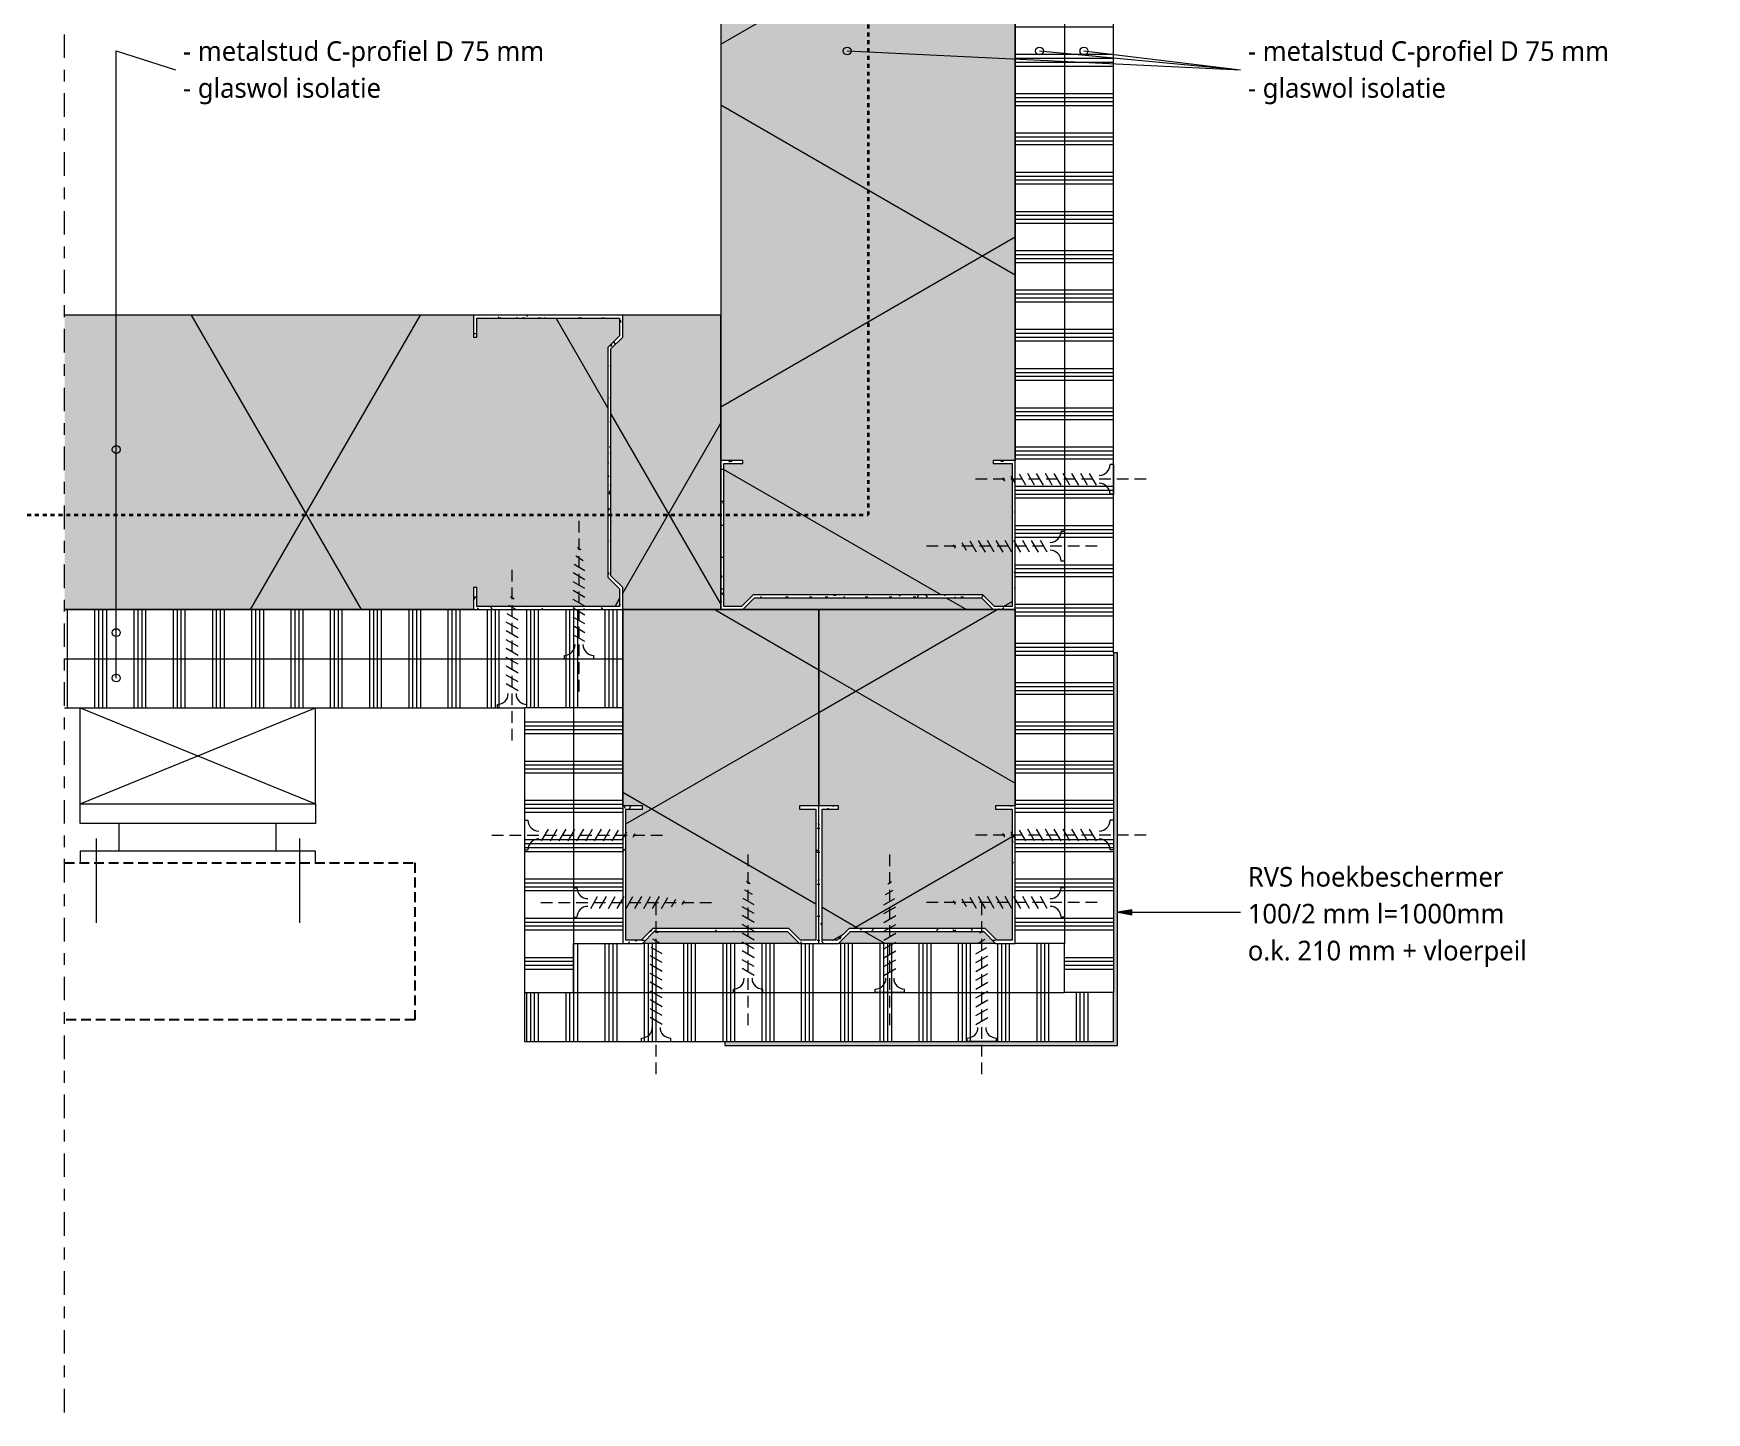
# Model space of a CAD drawing. Header units: millimetres. Extents: x 32900 to 38291, y -18988 to 4133.
# Drawn here: x 33278.3 to 33704.5, y -7268.9 to -6917.7 of the extents above; entities that cross this region are included whole.
import ezdxf

# ---------------------------------------------------------------- set-up
doc = ezdxf.new("R2010")
doc.units = ezdxf.units.MM
for name, pattern in [('MV_30_min', [2, 1, -1]), ('MV_center', [15, 6, -3, 3, -3]), ('MV_hidden', [3.75, 2.5, -1.25]), ('MV_hidden_2', [4.5, 3, -1.5])]:
    doc.linetypes.add(name, pattern=pattern)
for name, color, linetype, lineweight in [('A-ANNO-NOTE', 131, 'Continuous', 18), ('A-DETL', 90, 'Continuous', 13), ('A-DETL-GENF', 92, 'Continuous', 18), ('A-DETL-THIN', 151, 'Continuous', 18)]:
    doc.layers.add(name, color=color, linetype=linetype, lineweight=lineweight)
doc.styles.add('Segoe UI', font='segoeui.ttf', dxfattribs={"height": 5})
pattern_1 = [(90, (4, 0), (-10, 6e-16), []), (90, (5, 0), (-10, 6e-16), []), (90, (6, 0), (-10, 6e-16), []), (90, (7, 0), (-10, 6e-16), [])]
pattern_2 = [(0, (0, 4), (0, 10), []), (0, (0, 5), (0, 10), []), (0, (0, 6), (0, 10), []), (0, (0, 7), (0, 10), [])]
pattern_3 = [(0, (0, 0), (8.128, 2.032), [0.67056, -5.425, 0.67056, -5.425, -32.512]), (0, (0, 0), (8.128, 2.032), [-12.192, 0.67056, -11.521, 0.67056, -5.425, -14.224]), (0, (0, 0), (8.128, 2.032), [-30.48, 0.67056, -3.393, 0.67056, -9.489]), (120, (3.048, 1.016), (-5.82376362, 6.02305448), [0.67056, -5.425, 0.67056, -5.425, -32.512]), (120, (3.048, 1.016), (-5.82376362, 6.02305448), [-12.192, 0.67056, -11.521, 0.67056, -5.425, -14.224]), (120, (3.048, 1.016), (-5.82376362, 6.02305448), [-30.48, 0.67056, -3.393, 0.67056, -9.489]), (240, (4.064, 5.08), (-2.30423638, -8.05505448), [0.67056, -5.425, 0.67056, -5.425, -32.512]), (240, (4.064, 5.08), (-2.30423638, -8.05505448), [-12.192, 0.67056, -11.521, 0.67056, -5.425, -14.224]), (240, (4.064, 5.08), (-2.30423638, -8.05505448), [-30.48, 0.67056, -3.393, 0.67056, -9.489])]

# ---------------------------------------------------------------- blocks, each defined once
blk = doc.blocks.new('42 isolatie - Type 1-3789020-Details ziekenhuis Utiliteitsgebouw')
at = {"layer": 'A-DETL-GENF'}
h = blk.add_hatch(color=256, dxfattribs=at)
h.paths.add_polyline_path([(0.28, 22.83), (0.28, 5.8), (3.28, 8.8), (3.28, 42.8), (0.28, 45.8), (0.28, 42.8)])
h.paths.add_polyline_path([(1.08, 50), (1.08, 46.13), (4.08, 43.13), (4.08, 8.47), (1.08, 5.47), (1.08, 1.6), (34.48, 1.6), (34.48, 5.8), (35.28, 5.8), (35.28, 0.8), (85.28, 0.8), (85.28, 50.8), (35.28, 50.8), (35.28, 45.8), (34.48, 45.8), (34.48, 50), (4.08, 50)])
at = {"layer": 'A-DETL-GENF', "lineweight": 13}
h = blk.add_hatch(dxfattribs=at)
h.set_pattern_fill('FP_16', color=256, style=0, pattern_type=2)
h.set_pattern_definition([(60, (0, 0), (-45.033, 26), []), (120, (0, 0), (-45.033, -26), [])])
h.paths.add_polyline_path([(0.28, 22.83), (0.28, 5.8), (3.28, 8.8), (3.28, 42.8), (0.28, 45.8), (0.28, 42.8)])
h.paths.add_polyline_path([(1.08, 46.13), (4.08, 43.13), (4.08, 8.47), (1.08, 5.47), (1.08, 1.6), (34.48, 1.6), (34.48, 5.8), (35.28, 5.8), (35.28, 0.8), (85.28, 0.8), (85.28, 50.8), (35.28, 50.8), (35.28, 45.8), (34.48, 45.8), (34.48, 50), (1.08, 50)])
at = {"layer": 'A-DETL-GENF'}
for p, q in [((85.28, 50.8), (35.28, 50.8)), ((85.28, 25.8), (85.28, 50.8)), ((0.28, 45.8), (0.28, 5.8)), ((85.28, 20.2), (85.28, 25.8)), ((0.28, 22.83), (0.28, 5.8)), ((85.28, 20.2), (85.28, 22.83)), ((85.28, 0.8), (85.28, 20.2)), ((85.28, 0.8), (85.28, 20.2)), ((35.28, 0.8), (85.28, 0.8))]:
    blk.add_line(p, q, dxfattribs=at)
blk = doc.blocks.new('42 isolatie - Type 1-3789019-Details ziekenhuis Utiliteitsgebouw')
at = {"layer": 'A-DETL-GENF'}
h = blk.add_hatch(color=256, dxfattribs=at)
h.paths.add_polyline_path([(0.28, -8.8), (0.28, -45.8), (3.28, -42.8), (3.28, -8.8), (0.28, -5.8)])
h.paths.add_polyline_path([(1.08, -50), (34.48, -50), (34.48, -45.8), (35.28, -45.8), (35.28, -50.8), (85.28, -50.8), (85.28, -0.8), (35.28, -0.8), (35.28, -5.8), (34.48, -5.8), (34.48, -1.6), (1.08, -1.6), (1.08, -5.47), (4.08, -8.47), (4.08, -43.13), (1.08, -46.13)])
at = {"layer": 'A-DETL-GENF', "lineweight": 13}
h = blk.add_hatch(dxfattribs=at)
h.set_pattern_fill('FP_15', color=256, style=0, pattern_type=2)
h.set_pattern_definition([(300, (0, 0), (-45.033, -26), []), (240, (0, 0), (-45.033, 26), [])])
h.paths.add_polyline_path([(0.28, -5.8), (0.28, -45.8), (3.28, -42.8), (3.28, -8.8), (1.08, -6.6)])
h.paths.add_polyline_path([(1.08, -50), (34.48, -50), (34.48, -45.8), (35.28, -45.8), (35.28, -50.8), (85.28, -50.8), (85.28, -0.8), (35.28, -0.8), (35.28, -5.8), (34.48, -5.8), (34.48, -1.6), (1.08, -1.6), (1.08, -5.47), (4.08, -8.47), (4.08, -43.13), (1.08, -46.13)])
at = {"layer": 'A-DETL-GENF'}
for p, q in [((85.28, -0.8), (35.28, -0.8)), ((85.28, -0.8), (35.28, -0.8)), ((85.28, -45.2), (85.28, -0.8)), ((85.28, -50.8), (85.28, -45.2)), ((35.28, -50.8), (85.28, -50.8)), ((35.28, -50.8), (85.28, -50.8))]:
    blk.add_line(p, q, dxfattribs=at)
blk = doc.blocks.new('42 isolatie - Type 1-3788376-Details ziekenhuis Utiliteitsgebouw')
at = {"layer": 'A-DETL-GENF'}
h = blk.add_hatch(color=256, dxfattribs=at)
h.paths.add_polyline_path([(15.28, 0.8), (119.45, 0.8), (119.45, 6.4), (120.25, 6.4), (120.25, 1.6), (156.65, 1.6), (156.65, 6.07), (153.65, 9.07), (153.65, 67.53), (156.65, 70.53), (156.65, 75), (120.25, 75), (120.25, 70.2), (119.45, 70.2), (119.45, 75.8), (15.28, 75.8), (15.28, 1.6)])
h.paths.add_polyline_path([(157.45, 0.8), (182.45, 0.8), (182.45, 75.8), (157.45, 75.8), (157.45, 70.2), (154.45, 67.2), (154.45, 9.4), (157.45, 6.4), (157.45, 1.6)])
at = {"layer": 'A-DETL-GENF', "lineweight": 13}
h = blk.add_hatch(dxfattribs=at)
h.set_pattern_fill('FP_4', color=256, style=0, pattern_type=2)
h.set_pattern_definition([(60, (0, 0), (-69.282, 40), []), (120, (0, 0), (-69.282, -40), [])])
h.paths.add_polyline_path([(15.28, 0.8), (119.45, 0.8), (119.45, 6.4), (120.25, 6.4), (120.25, 1.6), (156.65, 1.6), (156.65, 6.07), (153.65, 9.07), (153.65, 67.53), (156.65, 70.53), (156.65, 75), (120.25, 75), (120.25, 70.2), (119.45, 70.2), (119.45, 75.8), (15.28, 75.8), (15.28, 1.6)])
h.paths.add_polyline_path([(157.45, 0.8), (182.45, 0.8), (182.45, 75.8), (157.45, 75.8), (157.45, 70.2), (154.45, 67.2), (154.45, 9.4), (157.45, 6.4), (157.45, 1.6)])
at = {"layer": 'A-DETL-GENF'}
for p, q in [((119.45, 75.8), (15.28, 75.8)), ((119.45, 75.8), (15.28, 75.8)), ((182.45, 75.8), (157.45, 75.8)), ((182.45, 75.8), (157.45, 75.8)), ((182.45, 38.8), (182.45, 75.8)), ((182.45, 0.8), (182.45, 38.8)), ((15.28, 0.8), (119.45, 0.8)), ((157.45, 0.8), (182.45, 0.8)), ((157.45, 0.8), (182.45, 0.8))]:
    blk.add_line(p, q, dxfattribs=at)
blk = doc.blocks.new('42 isolatie - Type 1-3788542-Details ziekenhuis Utiliteitsgebouw')
at = {"layer": 'A-DETL-GENF'}
h = blk.add_hatch(color=256, dxfattribs=at)
h.paths.add_polyline_path([(0.28, -9.4), (0.28, -70.2), (3.28, -67.2), (3.28, -9.4), (0.28, -6.4)])
h.paths.add_polyline_path([(1.08, -70.53), (1.08, -75), (37.48, -75), (37.48, -70.2), (38.28, -70.2), (38.28, -75.8), (252.28, -75.8), (252.28, -70.2), (253.08, -70.2), (253.08, -75), (289.48, -75), (289.48, -70.53), (286.48, -67.53), (286.48, -9.07), (289.48, -6.07), (289.48, -1.6), (253.08, -1.6), (253.08, -6.4), (252.28, -6.4), (252.28, -0.8), (38.28, -0.8), (38.28, -6.4), (37.48, -6.4), (37.48, -1.6), (1.08, -1.6), (1.08, -6.07), (4.08, -9.07), (4.08, -67.53), (1.41, -70.2)])
h.paths.add_polyline_path([(287.28, -67.2), (290.28, -70.2), (290.28, -6.4), (287.28, -9.4), (287.28, -55.68)])
at = {"layer": 'A-DETL-GENF', "lineweight": 13}
h = blk.add_hatch(dxfattribs=at)
h.set_pattern_fill('FP_3', color=256, style=0, pattern_type=2)
h.set_pattern_definition([(300, (0, 0), (-69.282, -40), []), (240, (0, 0), (-69.282, 40), [])])
h.paths.add_polyline_path([(0.28, -6.4), (0.28, -70.2), (3.28, -67.2), (3.28, -9.4), (1.08, -7.2)])
h.paths.add_polyline_path([(1.08, -70.53), (1.08, -75), (37.48, -75), (37.48, -70.2), (38.28, -70.2), (38.28, -75.8), (252.28, -75.8), (252.28, -70.2), (253.08, -70.2), (253.08, -75), (289.48, -75), (289.48, -70.53), (286.48, -67.53), (286.48, -9.07), (289.48, -6.07), (289.48, -1.6), (253.08, -1.6), (253.08, -6.4), (252.28, -6.4), (252.28, -0.8), (38.28, -0.8), (38.28, -6.4), (37.48, -6.4), (37.48, -1.6), (1.08, -1.6), (1.08, -6.07), (4.08, -9.07), (4.08, -67.53), (1.41, -70.2)])
h.paths.add_polyline_path([(287.28, -67.2), (290.28, -70.2), (290.28, -6.4), (287.28, -9.4), (287.28, -55.68)])
at = {"layer": 'A-DETL-GENF'}
for p, q in [((252.28, -0.8), (38.28, -0.8)), ((252.28, -0.8), (38.28, -0.8)), ((0.28, -6.4), (0.28, -70.2)), ((0.28, -6.4), (0.28, -70.2)), ((290.28, -55.68), (290.28, -35.8)), ((38.28, -75.8), (252.28, -75.8))]:
    blk.add_line(p, q, dxfattribs=at)
blk = doc.blocks.new('NLRS_00_DI_maskeer - Type 1-4288905-Details ziekenhuis Utiliteitsgebouw')
at = {"layer": 'A-DETL-GENF', "linetype": 'MV_center'}
blk.add_line((510, 0), (-100, 0), dxfattribs=at)

msp = doc.modelspace()

# ---------------------------------------------------------------- hatches: boundary and pattern name
at = {"layer": 'A-ANNO-NOTE'}
msp.add_hatch(color=256, dxfattribs=at).paths.add_polyline_path([(33554.58, -7141.52), (33558.18, -7142.16), (33558.18, -7140.89)])
at = {"layer": 'A-DETL-GENF', "lineweight": 13}
h = msp.add_hatch(dxfattribs=at)
h.set_pattern_fill('FP_12', color=254, style=0, pattern_type=2)
h.set_pattern_definition(pattern_2)
h.paths.add_polyline_path([(33540.95, -7149.42), (33540.95, -6774.42), (33528.45, -6774.42), (33528.45, -7149.42)])
h = msp.add_hatch(dxfattribs=at)
h.set_pattern_fill('FP_12', color=254, style=0, pattern_type=2)
h.set_pattern_definition(pattern_2)
h.paths.add_polyline_path([(33553.45, -7161.92), (33553.45, -6774.42), (33540.95, -6774.42), (33540.95, -7161.92)])
h = msp.add_hatch(dxfattribs=at)
h.set_pattern_fill('FP_6', color=254, style=0, pattern_type=2)
h.set_pattern_definition(pattern_3)
h.paths.add_polyline_path([(33390.45, -7064.42), (33428.45, -7064.42), (33428.45, -7058.82), (33425.45, -7055.82), (33425.45, -6998.02), (33428.45, -6995.02), (33428.45, -6989.42), (33390.45, -6989.42), (33390.45, -6995.02), (33391.25, -6995.02), (33391.25, -6990.22), (33427.65, -6990.22), (33427.65, -6994.68), (33424.65, -6997.68), (33424.65, -7056.15), (33427.65, -7059.15), (33427.65, -7063.62), (33391.25, -7063.62), (33391.25, -7058.82), (33390.45, -7058.82)])
h = msp.add_hatch(dxfattribs=at)
h.set_pattern_fill('FP_6', color=254, style=0, pattern_type=2)
h.set_pattern_definition(pattern_3)
h.paths.add_polyline_path([(33459.05, -7064.42), (33462.05, -7061.42), (33519.85, -7061.42), (33522.85, -7064.42), (33528.45, -7064.42), (33528.45, -7026.42), (33522.85, -7026.42), (33522.85, -7027.22), (33527.65, -7027.22), (33527.65, -7063.62), (33523.18, -7063.62), (33520.18, -7060.62), (33461.72, -7060.62), (33458.72, -7063.62), (33454.25, -7063.62), (33454.25, -7027.22), (33459.05, -7027.22), (33459.05, -7026.42), (33453.45, -7026.42), (33453.45, -7064.42), (33456.42, -7064.42)])
h = msp.add_hatch(dxfattribs=at)
h.set_pattern_fill('FP_2', color=254, style=0, pattern_type=2)
h.set_pattern_definition(pattern_1)
h.paths.add_polyline_path([(33286.28, -7076.92), (33428.45, -7076.92), (33428.45, -7064.42), (33286.28, -7064.42)])
h = msp.add_hatch(dxfattribs=at)
h.set_pattern_fill('FP_2', color=254, style=0, pattern_type=2)
h.set_pattern_definition(pattern_1)
h.paths.add_polyline_path([(33286.28, -7089.42), (33428.45, -7089.42), (33428.45, -7076.92), (33286.28, -7076.92)])
at = {"layer": 'A-DETL-GENF'}
msp.add_hatch(color=9, dxfattribs=at).paths.add_polyline_path([(33454.45, -7175.42), (33554.45, -7175.42), (33554.45, -7075.42), (33553.45, -7075.42), (33553.45, -7174.42), (33454.45, -7174.42)])
at = {"layer": 'A-DETL-GENF', "lineweight": 13}
h = msp.add_hatch(dxfattribs=at)
h.set_pattern_fill('FP_12', color=254, style=0, pattern_type=2)
h.set_pattern_definition(pattern_2)
h.paths.add_polyline_path([(33415.95, -7161.92), (33415.95, -7089.42), (33403.45, -7089.42), (33403.45, -7161.92)])
h = msp.add_hatch(dxfattribs=at)
h.set_pattern_fill('FP_12', color=254, style=0, pattern_type=2)
h.set_pattern_definition(pattern_2)
h.paths.add_polyline_path([(33428.45, -7149.42), (33428.45, -7089.42), (33415.95, -7089.42), (33415.95, -7149.42)])
h = msp.add_hatch(dxfattribs=at)
h.set_pattern_fill('FP_6', color=254, style=0, pattern_type=2)
h.set_pattern_definition(pattern_3)
h.paths.add_polyline_path([(33433.45, -7149.42), (33436.45, -7146.42), (33470.45, -7146.42), (33473.45, -7149.42), (33478.45, -7149.42), (33478.45, -7114.42), (33473.45, -7114.42), (33473.45, -7115.22), (33477.65, -7115.22), (33477.65, -7148.62), (33473.78, -7148.62), (33470.78, -7145.62), (33436.12, -7145.62), (33433.12, -7148.62), (33429.25, -7148.62), (33429.25, -7115.22), (33433.45, -7115.22), (33433.45, -7114.42), (33428.45, -7114.42), (33428.45, -7149.42)])
h = msp.add_hatch(dxfattribs=at)
h.set_pattern_fill('FP_6', color=254, style=0, pattern_type=2)
h.set_pattern_definition(pattern_3)
h.paths.add_polyline_path([(33483.45, -7149.42), (33486.45, -7146.42), (33520.45, -7146.42), (33523.45, -7149.42), (33528.45, -7149.42), (33528.45, -7114.42), (33523.45, -7114.42), (33523.45, -7115.22), (33527.65, -7115.22), (33527.65, -7148.62), (33523.78, -7148.62), (33520.78, -7145.62), (33486.12, -7145.62), (33483.12, -7148.62), (33479.25, -7148.62), (33479.25, -7115.22), (33483.45, -7115.22), (33483.45, -7114.42), (33478.45, -7114.42), (33478.45, -7149.42)])
h = msp.add_hatch(dxfattribs=at)
h.set_pattern_fill('FP_2', color=254, style=0, pattern_type=2)
h.set_pattern_definition(pattern_1)
h.paths.add_polyline_path([(33470.45, -7161.92), (33540.95, -7161.92), (33540.95, -7149.42), (33415.95, -7149.42), (33415.95, -7161.92), (33456.42, -7161.92)])
h = msp.add_hatch(dxfattribs=at)
h.set_pattern_fill('FP_2', color=254, style=0, pattern_type=2)
h.set_pattern_definition(pattern_1)
h.paths.add_polyline_path([(33403.45, -7174.42), (33553.45, -7174.42), (33553.45, -7161.92), (33403.45, -7161.92)])

# ---------------------------------------------------------------- linework, layer by layer
at = {"layer": 'A-ANNO-NOTE'}
for p, q in [((33299.43, -6922.15), (33314.51, -6926.99)), ((33299.43, -7023.65), (33299.43, -6922.15)), ((33299.43, -6922.15), (33314.51, -6926.99)), ((33299.43, -7070.28), (33299.43, -6922.15)), ((33299.43, -6922.15), (33314.51, -6926.99)), ((33299.43, -7081.84), (33299.43, -6922.15)), ((33485.64, -6922.15), (33585.79, -6926.99)), ((33534.62, -6922.15), (33585.79, -6926.99)), ((33545.94, -6922.15), (33585.79, -6926.99)), ((33558.18, -7140.89), (33554.58, -7141.52)), ((33554.58, -7141.52), (33558.18, -7142.16)), ((33554.58, -7141.52), (33585.79, -7141.52)), ((33558.18, -7142.16), (33558.18, -7140.89))]:
    msp.add_line(p, q, dxfattribs=at)
for centre in [(33485.64, -6922.15), (33534.62, -6922.15), (33545.94, -6922.15), (33299.43, -7023.65), (33299.43, -7070.28), (33299.43, -7081.84)]:
    msp.add_circle(centre, 1, dxfattribs=at)
at = {"layer": 'A-DETL', "linetype": 'MV_30_min', "lineweight": 35}
for p in [(33490.95, -6749.42), (33138.72, -7040.27)]:
    msp.add_line(p, (33490.95, -7040.27), dxfattribs=at)
at = {"layer": 'A-DETL'}
for p, q in [((33553.45, -7027.49), (33552.6, -7027.49)), ((33553.45, -7027.49), (33553.45, -7034.99)), ((33525.76, -7031.75), (33525.24, -7030.84)), ((33528.49, -7032.32), (33527.38, -7030.4)), ((33531.1, -7032.74), (33529.49, -7029.95)), ((33533.35, -7032.74), (33531.62, -7029.74)), ((33535.6, -7032.74), (33533.87, -7029.74)), ((33537.85, -7032.74), (33536.12, -7029.74)), ((33540.1, -7032.74), (33538.37, -7029.74)), ((33542.35, -7032.74), (33540.62, -7029.74)), ((33544.6, -7032.74), (33542.87, -7029.74)), ((33546.85, -7032.74), (33545.12, -7029.74)), ((33549.1, -7032.74), (33547.37, -7029.74)), ((33553.45, -7034.99), (33552.6, -7034.99)), ((33540.95, -7044.55), (33540.1, -7044.55)), ((33540.95, -7044.55), (33540.95, -7052.05)), ((33417.84, -7049.23), (33416.94, -7048.71)), ((33513.26, -7048.8), (33512.74, -7047.9)), ((33515.99, -7049.37), (33514.88, -7047.45)), ((33518.6, -7049.8), (33516.99, -7047.01)), ((33520.85, -7049.8), (33519.12, -7046.8)), ((33523.1, -7049.8), (33521.37, -7046.8)), ((33525.35, -7049.8), (33523.62, -7046.8)), ((33527.6, -7049.8), (33525.87, -7046.8)), ((33529.85, -7049.8), (33528.12, -7046.8)), ((33532.1, -7049.8), (33530.37, -7046.8)), ((33534.35, -7049.8), (33532.62, -7046.8)), ((33536.6, -7049.8), (33534.87, -7046.8)), ((33418.83, -7054.57), (33416.05, -7052.96)), ((33418.41, -7051.96), (33416.49, -7050.85)), ((33540.95, -7052.05), (33540.1, -7052.05)), ((33418.83, -7056.82), (33415.83, -7055.08)), ((33418.83, -7059.07), (33415.83, -7057.33)), ((33400.79, -7061.73), (33399.88, -7061.21)), ((33418.83, -7061.32), (33415.83, -7059.58)), ((33418.83, -7063.57), (33415.83, -7061.83)), ((33401.78, -7067.07), (33398.99, -7065.46)), ((33401.36, -7064.46), (33399.43, -7063.35)), ((33418.83, -7065.82), (33415.83, -7064.08)), ((33418.83, -7068.07), (33415.83, -7066.33)), ((33401.78, -7069.32), (33398.78, -7067.58)), ((33401.78, -7071.57), (33398.78, -7069.83)), ((33418.83, -7070.32), (33415.83, -7068.58)), ((33401.78, -7073.82), (33398.78, -7072.08)), ((33401.78, -7076.07), (33398.78, -7074.33)), ((33418.83, -7072.57), (33415.83, -7070.83)), ((33401.78, -7078.32), (33398.78, -7076.58)), ((33401.78, -7080.57), (33398.78, -7078.83)), ((33413.58, -7076.92), (33413.58, -7076.07)), ((33413.58, -7076.92), (33421.08, -7076.92)), ((33421.08, -7076.92), (33421.08, -7076.07)), ((33401.78, -7082.82), (33398.78, -7081.08)), ((33401.78, -7085.07), (33398.78, -7083.33)), ((33290.2, -7113.92), (33290.2, -7089.42)), ((33290.2, -7113.92), (33350.2, -7089.42)), ((33290.2, -7089.42), (33350.2, -7113.92)), ((33350.2, -7113.92), (33350.2, -7089.42)), ((33396.53, -7089.42), (33396.53, -7088.57)), ((33396.53, -7089.42), (33403.45, -7089.42)), ((33404.03, -7089.42), (33404.03, -7088.57)), ((33290.2, -7118.92), (33290.2, -7113.92)), ((33290.2, -7113.92), (33350.2, -7113.92)), ((33350.2, -7113.92), (33350.2, -7118.92)), ((33350.2, -7118.92), (33290.2, -7118.92)), ((33300.2, -7125.92), (33300.2, -7118.92)), ((33340.2, -7125.92), (33340.2, -7118.92)), ((33403.45, -7118.09), (33403.45, -7125.59)), ((33403.45, -7118.09), (33404.3, -7118.09)), ((33407.8, -7123.34), (33409.53, -7120.34)), ((33410.05, -7123.34), (33411.78, -7120.34)), ((33412.3, -7123.34), (33414.03, -7120.34)), ((33414.55, -7123.34), (33416.28, -7120.34)), ((33416.8, -7123.34), (33418.53, -7120.34)), ((33419.05, -7123.34), (33420.78, -7120.34)), ((33421.3, -7123.34), (33423.03, -7120.34)), ((33423.55, -7123.34), (33425.28, -7120.34)), ((33425.8, -7123.34), (33427.41, -7120.56)), ((33428.4, -7122.92), (33429.51, -7121)), ((33431.13, -7122.35), (33431.65, -7121.45)), ((33525.76, -7122.35), (33525.24, -7121.45)), ((33528.49, -7122.92), (33527.38, -7121)), ((33531.1, -7123.34), (33529.49, -7120.56)), ((33533.35, -7123.34), (33531.62, -7120.34)), ((33535.6, -7123.34), (33533.87, -7120.34)), ((33537.85, -7123.34), (33536.12, -7120.34)), ((33540.1, -7123.34), (33538.37, -7120.34)), ((33542.35, -7123.34), (33540.62, -7120.34)), ((33544.6, -7123.34), (33542.87, -7120.34)), ((33546.85, -7123.34), (33545.12, -7120.34)), ((33549.1, -7123.34), (33547.37, -7120.34)), ((33553.45, -7118.09), (33552.6, -7118.09)), ((33553.45, -7118.09), (33553.45, -7125.59)), ((33350.2, -7125.92), (33290.2, -7125.92)), ((33290.2, -7125.92), (33290.2, -7128.92)), ((33294.3, -7122.7), (33294.3, -7144.21)), ((33346.1, -7122.7), (33346.1, -7144.21)), ((33350.2, -7128.92), (33350.2, -7125.92)), ((33403.45, -7125.59), (33404.3, -7125.59)), ((33553.45, -7125.59), (33552.6, -7125.59)), ((33460.9, -7134.23), (33460, -7133.71)), ((33495.99, -7134.23), (33496.9, -7133.71)), ((33415.95, -7135.27), (33415.95, -7142.77)), ((33415.95, -7135.27), (33416.8, -7135.27)), ((33420.3, -7140.52), (33422.03, -7137.52)), ((33422.55, -7140.52), (33424.28, -7137.52)), ((33424.8, -7140.52), (33426.53, -7137.52)), ((33427.05, -7140.52), (33428.78, -7137.52)), ((33429.3, -7140.52), (33431.03, -7137.52)), ((33431.55, -7140.52), (33433.28, -7137.52)), ((33433.8, -7140.52), (33435.53, -7137.52)), ((33436.05, -7140.52), (33437.78, -7137.52)), ((33438.3, -7140.52), (33439.91, -7137.74)), ((33440.9, -7140.1), (33442.01, -7138.18)), ((33443.63, -7139.53), (33444.15, -7138.63)), ((33461.9, -7139.57), (33459.11, -7137.96)), ((33461.48, -7136.96), (33459.55, -7135.85)), ((33495, -7139.57), (33497.79, -7137.96)), ((33495.42, -7136.96), (33497.35, -7135.85)), ((33513.26, -7139.53), (33512.74, -7138.63)), ((33515.99, -7140.1), (33514.88, -7138.18)), ((33518.6, -7140.52), (33516.99, -7137.74)), ((33520.85, -7140.52), (33519.12, -7137.52)), ((33523.1, -7140.52), (33521.37, -7137.52)), ((33525.35, -7140.52), (33523.62, -7137.52)), ((33527.6, -7140.52), (33525.87, -7137.52)), ((33529.85, -7140.52), (33528.12, -7137.52)), ((33532.1, -7140.52), (33530.37, -7137.52)), ((33534.35, -7140.52), (33532.62, -7137.52)), ((33536.6, -7140.52), (33534.87, -7137.52)), ((33540.95, -7135.27), (33540.1, -7135.27)), ((33540.95, -7135.27), (33540.95, -7142.77)), ((33415.95, -7142.77), (33416.8, -7142.77)), ((33461.9, -7141.82), (33458.9, -7140.08)), ((33461.9, -7144.07), (33458.9, -7142.33)), ((33495, -7141.82), (33498, -7140.08)), ((33495, -7144.07), (33498, -7142.33)), ((33540.95, -7142.77), (33540.1, -7142.77)), ((33437.47, -7146.73), (33436.57, -7146.21)), ((33461.9, -7146.32), (33458.9, -7144.58)), ((33461.9, -7148.57), (33458.9, -7146.83)), ((33495, -7146.32), (33498, -7144.58)), ((33495, -7148.57), (33498, -7146.83)), ((33519.42, -7146.73), (33520.33, -7146.21)), ((33438.47, -7152.07), (33435.68, -7150.46)), ((33438.05, -7149.46), (33436.12, -7148.35)), ((33461.9, -7150.82), (33458.9, -7149.08)), ((33461.9, -7153.07), (33458.9, -7151.33)), ((33495, -7150.82), (33498, -7149.08)), ((33495, -7153.07), (33498, -7151.33)), ((33518.43, -7152.07), (33521.22, -7150.46)), ((33518.85, -7149.46), (33520.77, -7148.35)), ((33438.47, -7154.32), (33435.47, -7152.58)), ((33438.47, -7156.57), (33435.47, -7154.83)), ((33461.9, -7155.32), (33458.9, -7153.58)), ((33461.9, -7157.57), (33458.9, -7155.83)), ((33495, -7155.32), (33498, -7153.58)), ((33495, -7157.57), (33498, -7155.83)), ((33518.43, -7154.32), (33521.43, -7152.58)), ((33518.43, -7156.57), (33521.43, -7154.83)), ((33438.47, -7158.82), (33435.47, -7157.08)), ((33438.47, -7161.07), (33435.47, -7159.33)), ((33518.43, -7158.82), (33521.43, -7157.08)), ((33518.43, -7161.07), (33521.43, -7159.33)), ((33438.47, -7163.32), (33435.47, -7161.58)), ((33438.47, -7165.57), (33435.47, -7163.83)), ((33456.65, -7161.92), (33456.65, -7161.07)), ((33456.65, -7161.92), (33464.15, -7161.92)), ((33464.15, -7161.92), (33464.15, -7161.07)), ((33492.75, -7161.92), (33492.75, -7161.07)), ((33500.25, -7161.92), (33492.75, -7161.92)), ((33500.25, -7161.92), (33500.25, -7161.07)), ((33518.43, -7163.32), (33521.43, -7161.58)), ((33518.43, -7165.57), (33521.43, -7163.83)), ((33438.47, -7167.82), (33435.47, -7166.08)), ((33438.47, -7170.07), (33435.47, -7168.33)), ((33518.43, -7167.82), (33521.43, -7166.08)), ((33518.43, -7170.07), (33521.43, -7168.33)), ((33433.22, -7174.42), (33433.22, -7173.57)), ((33433.22, -7174.42), (33440.72, -7174.42)), ((33440.72, -7174.42), (33440.72, -7173.57)), ((33516.18, -7174.42), (33516.18, -7173.57)), ((33523.68, -7174.42), (33516.18, -7174.42)), ((33523.68, -7174.42), (33523.68, -7173.57))]:
    msp.add_line(p, q, dxfattribs=at)
at = {"layer": 'A-DETL', "linetype": 'MV_hidden_2'}
for p, q in [((33561.81, -7031.24), (33516.81, -7031.24)), ((33417.33, -7085.27), (33417.33, -7040.27)), ((33549.31, -7048.3), (33504.31, -7048.3)), ((33400.28, -7097.77), (33400.28, -7052.77)), ((33395.09, -7121.84), (33440.09, -7121.84)), ((33561.81, -7121.84), (33516.81, -7121.84)), ((33460.4, -7170.27), (33460.4, -7125.27)), ((33496.5, -7170.27), (33496.5, -7125.27)), ((33436.97, -7182.77), (33436.97, -7137.77)), ((33519.93, -7182.77), (33519.93, -7137.77)), ((33407.59, -7139.02), (33452.59, -7139.02)), ((33549.31, -7139.02), (33504.31, -7139.02))]:
    msp.add_line(p, q, dxfattribs=at)
at = {"layer": 'A-DETL', "linetype": 'MV_hidden', "lineweight": 25}
for p, q in [((33286.28, -7128.92), (33375.45, -7128.92)), ((33375.45, -7128.92), (33375.45, -7168.92)), ((33375.45, -7168.92), (33286.28, -7168.92))]:
    msp.add_line(p, q, dxfattribs=at)
at = {"layer": 'A-DETL'}
for centre, start, end in [((33549.85, -7027.49), 270, 0), ((33549.85, -7034.99), 0, 90), ((33537.35, -7044.55), 270, 0), ((33537.35, -7052.05), 0, 90), ((33413.58, -7073.32), 270, 360), ((33421.08, -7073.32), 180, 270), ((33396.53, -7085.82), 270, 360), ((33404.03, -7085.82), 180, 270), ((33407.05, -7118.09), 180, 270), ((33549.85, -7118.09), 270, 0), ((33407.05, -7125.59), 90, 180), ((33549.85, -7125.59), 0, 90), ((33419.55, -7135.27), 180, 270), ((33537.35, -7135.27), 270, 0), ((33419.55, -7142.77), 90, 180), ((33537.35, -7142.77), 0, 90), ((33456.65, -7158.32), 270, 0), ((33464.15, -7158.32), 180, 270), ((33492.75, -7158.32), 270, 360), ((33500.25, -7158.32), 180, 270), ((33433.22, -7170.82), 270, 360), ((33440.72, -7170.82), 180, 270), ((33516.18, -7170.82), 270, 360), ((33523.68, -7170.82), 180, 270)]:
    msp.add_arc(centre, 2.75, start, end, dxfattribs=at)
at = {"layer": 'A-DETL-THIN'}
for p, q in [((33540.95, -6774.42), (33540.95, -7149.42)), ((33553.45, -7075.42), (33553.45, -6799.42)), ((33528.45, -6812.42), (33528.45, -7026.42)), ((33428.45, -6989.42), (33390.45, -6989.42)), ((33390.45, -6989.42), (33390.45, -6995.02)), ((33428.45, -6995.02), (33428.45, -6989.42)), ((33391.25, -6995.02), (33391.25, -6990.22)), ((33391.25, -6990.22), (33427.65, -6990.22)), ((33427.65, -6990.22), (33427.65, -6994.68)), ((33390.45, -6995.02), (33391.25, -6995.02)), ((33427.65, -6994.68), (33424.65, -6997.68)), ((33424.65, -6997.68), (33424.65, -7056.15)), ((33425.45, -6998.02), (33428.45, -6995.02)), ((33425.45, -7055.82), (33425.45, -6998.02)), ((33453.45, -7026.42), (33453.45, -7064.42)), ((33459.05, -7026.42), (33453.45, -7026.42)), ((33454.25, -7063.62), (33454.25, -7027.22)), ((33454.25, -7027.22), (33459.05, -7027.22)), ((33459.05, -7027.22), (33459.05, -7026.42)), ((33528.45, -7026.42), (33522.85, -7026.42)), ((33522.85, -7026.42), (33522.85, -7027.22)), ((33522.85, -7027.22), (33527.65, -7027.22)), ((33527.65, -7027.22), (33527.65, -7063.62)), ((33528.45, -7064.42), (33528.45, -7026.42)), ((33424.65, -7056.15), (33427.65, -7059.15)), ((33428.45, -7058.82), (33425.45, -7055.82)), ((33391.25, -7058.82), (33390.45, -7058.82)), ((33390.45, -7058.82), (33390.45, -7064.42)), ((33391.25, -7063.62), (33391.25, -7058.82)), ((33427.65, -7059.15), (33427.65, -7063.62)), ((33428.45, -7064.42), (33428.45, -7058.82)), ((33461.72, -7060.62), (33458.72, -7063.62)), ((33459.05, -7064.42), (33462.05, -7061.42)), ((33520.18, -7060.62), (33461.72, -7060.62)), ((33462.05, -7061.42), (33519.85, -7061.42)), ((33519.85, -7061.42), (33522.85, -7064.42)), ((33523.18, -7063.62), (33520.18, -7060.62)), ((33390.45, -7064.42), (33286.28, -7064.42)), ((33390.45, -7064.42), (33428.45, -7064.42)), ((33427.65, -7063.62), (33391.25, -7063.62)), ((33428.45, -7076.92), (33428.45, -7064.42)), ((33453.45, -7064.42), (33459.05, -7064.42)), ((33458.72, -7063.62), (33454.25, -7063.62)), ((33522.85, -7064.42), (33528.45, -7064.42)), ((33527.65, -7063.62), (33523.18, -7063.62)), ((33528.45, -7064.42), (33528.45, -7114.42)), ((33286.28, -7076.92), (33428.45, -7076.92)), ((33428.45, -7089.42), (33428.45, -7076.92)), ((33554.45, -7075.42), (33553.45, -7075.42)), ((33553.45, -7075.42), (33553.45, -7161.92)), ((33554.45, -7175.42), (33554.45, -7075.42)), ((33286.28, -7089.42), (33403.45, -7089.42)), ((33403.45, -7089.42), (33403.45, -7161.92)), ((33415.95, -7089.42), (33403.45, -7089.42)), ((33415.95, -7089.42), (33415.95, -7149.42)), ((33428.45, -7089.42), (33415.95, -7089.42)), ((33428.45, -7114.42), (33428.45, -7089.42)), ((33428.45, -7114.42), (33428.45, -7149.42)), ((33433.45, -7114.42), (33428.45, -7114.42)), ((33429.25, -7148.62), (33429.25, -7115.22)), ((33429.25, -7115.22), (33433.45, -7115.22)), ((33433.45, -7115.22), (33433.45, -7114.42)), ((33478.45, -7114.42), (33473.45, -7114.42)), ((33473.45, -7114.42), (33473.45, -7115.22)), ((33473.45, -7115.22), (33477.65, -7115.22)), ((33477.65, -7115.22), (33477.65, -7148.62)), ((33483.45, -7114.42), (33478.45, -7114.42)), ((33478.45, -7149.42), (33478.45, -7114.42)), ((33479.25, -7148.62), (33479.25, -7115.22)), ((33479.25, -7115.22), (33483.45, -7115.22)), ((33483.45, -7115.22), (33483.45, -7114.42)), ((33528.45, -7114.42), (33523.45, -7114.42)), ((33523.45, -7114.42), (33523.45, -7115.22)), ((33523.45, -7115.22), (33527.65, -7115.22)), ((33527.65, -7115.22), (33527.65, -7148.62)), ((33528.45, -7149.42), (33528.45, -7114.42)), ((33436.12, -7145.62), (33433.12, -7148.62)), ((33433.45, -7149.42), (33436.45, -7146.42)), ((33470.78, -7145.62), (33436.12, -7145.62)), ((33436.45, -7146.42), (33470.45, -7146.42)), ((33470.45, -7146.42), (33473.45, -7149.42)), ((33473.78, -7148.62), (33470.78, -7145.62)), ((33486.12, -7145.62), (33483.12, -7148.62)), ((33483.45, -7149.42), (33486.45, -7146.42)), ((33520.78, -7145.62), (33486.12, -7145.62)), ((33486.45, -7146.42), (33520.45, -7146.42)), ((33520.45, -7146.42), (33523.45, -7149.42)), ((33523.78, -7148.62), (33520.78, -7145.62)), ((33415.95, -7161.92), (33415.95, -7149.42)), ((33415.95, -7149.42), (33428.45, -7149.42)), ((33428.45, -7149.42), (33433.45, -7149.42)), ((33433.12, -7148.62), (33429.25, -7148.62)), ((33473.45, -7149.42), (33433.45, -7149.42)), ((33473.45, -7149.42), (33478.45, -7149.42)), ((33477.65, -7148.62), (33473.78, -7148.62)), ((33478.45, -7149.42), (33483.45, -7149.42)), ((33483.12, -7148.62), (33479.25, -7148.62)), ((33523.45, -7149.42), (33483.45, -7149.42)), ((33523.45, -7149.42), (33528.45, -7149.42)), ((33527.65, -7148.62), (33523.78, -7148.62)), ((33540.95, -7149.42), (33528.45, -7149.42)), ((33540.95, -7161.92), (33540.95, -7149.42)), ((33403.45, -7161.92), (33403.45, -7174.42)), ((33403.45, -7161.92), (33415.95, -7161.92)), ((33415.95, -7161.92), (33540.95, -7161.92)), ((33553.45, -7161.92), (33540.95, -7161.92)), ((33553.45, -7174.42), (33553.45, -7161.92)), ((33403.45, -7174.42), (33553.45, -7174.42)), ((33454.45, -7174.42), (33454.45, -7175.42)), ((33454.45, -7175.42), (33554.45, -7175.42))]:
    msp.add_line(p, q, dxfattribs=at)

# ---------------------------------------------------------------- block references
at = {"layer": 'A-DETL-GENF', "linetype": 'MV_center', "rotation": 269.9999999999999}
msp.add_blockref('NLRS_00_DI_maskeer - Type 1-4288905-Details ziekenhuis Utiliteitsgebouw', (33286.28, -6758.92), dxfattribs=at)
at = {"layer": 'A-DETL-GENF', "rotation": 90}
for name, p in [('42 isolatie - Type 1-3788542-Details ziekenhuis Utiliteitsgebouw', (33452.65, -7064.69)), ('42 isolatie - Type 1-3789020-Details ziekenhuis Utiliteitsgebouw', (33479.25, -7149.69)), ('42 isolatie - Type 1-3789019-Details ziekenhuis Utiliteitsgebouw', (33477.65, -7149.69))]:
    msp.add_blockref(name, p, dxfattribs=at)
at = {"layer": 'A-DETL-GENF'}
msp.add_blockref('42 isolatie - Type 1-3788376-Details ziekenhuis Utiliteitsgebouw', (33271, -7065.22), dxfattribs=at)

# ---------------------------------------------------------------- texts
at = {"layer": 'A-ANNO-NOTE', "lineweight": 13, "insert": (33587.69, -7129.97), "char_height": 5, "width": 79.5274, "attachment_point": 1, "style": 'Segoe UI', "bg_fill": 3, "box_fill_scale": 1.25, "bg_fill_color": 9, "bg_fill_true_color": 13158600, "bg_fill_transparency": 0}
msp.add_mtext('RVS hoekbeschermer', dxfattribs=at)

# ---------------------------------------------------------------- next in the draw order: texts
at = {"layer": 'A-ANNO-NOTE', "lineweight": 13, "char_height": 5, "attachment_point": 1, "style": 'Segoe UI', "bg_fill": 3, "box_fill_scale": 1.25, "bg_fill_color": 9, "bg_fill_true_color": 13158600, "bg_fill_transparency": 0}
for s, insert, width in [('- metalstud C-profiel D 75 mm', (33316.42, -6919.67), 115.6033), ('- metalstud C-profiel D 75 mm', (33587.69, -6919.67), 115.6033), ('100/2 mm l=1000mm', (33587.69, -7139.36), 82.7341)]:
    msp.add_mtext(s, dxfattribs=dict(at, insert=insert, width=width))

# ---------------------------------------------------------------- next in the draw order: texts
for s, insert, width in [('- glaswol isolatie', (33316.42, -6929.06), 62.692), ('- glaswol isolatie', (33587.69, -6929.06), 62.692), ('o.k. 210 mm + vloerpeil', (33587.69, -7148.76), 88.827)]:
    msp.add_mtext(s, dxfattribs=dict(at, insert=insert, width=width))

doc.saveas('drawing.dxf')
